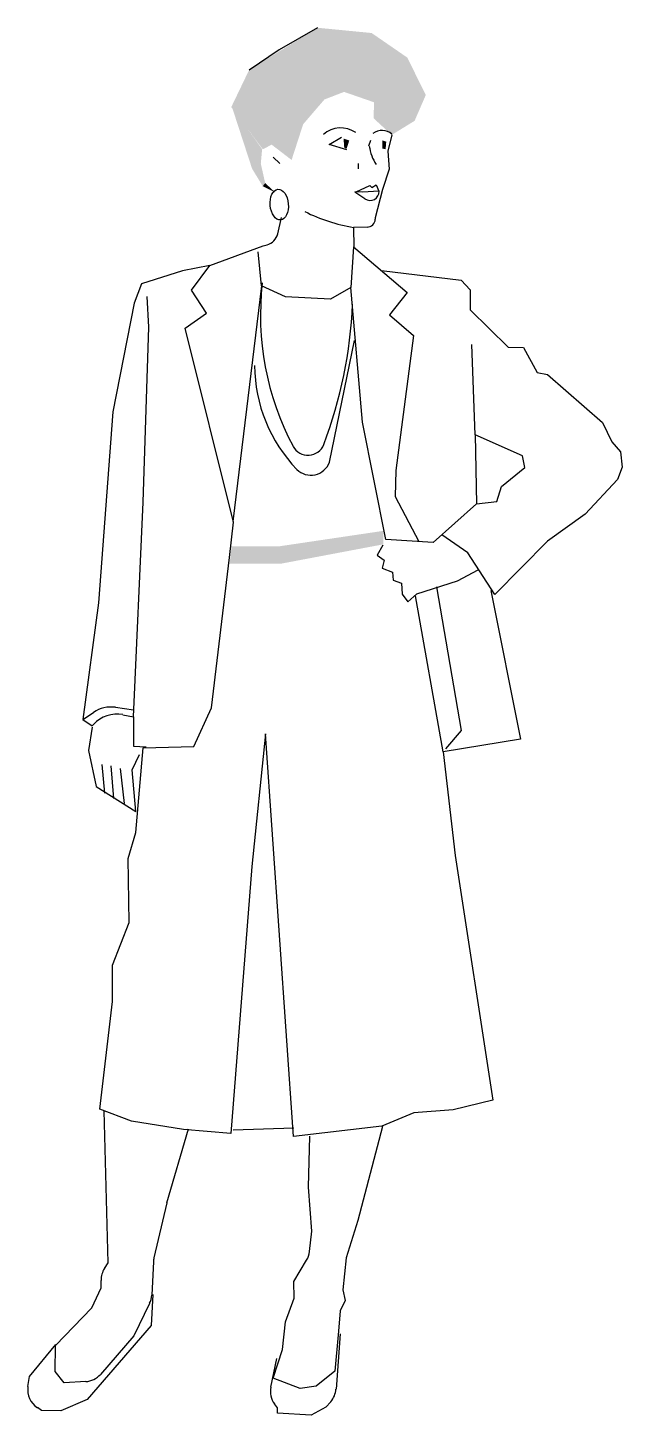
# Model space of a CAD drawing. Extents: x 342.4 to 349.2, y 157.6 to 173.5.
import ezdxf

# ---------------------------------------------------------------- set-up
doc = ezdxf.new("R2010")
doc.units = 0
doc.header["$LTSCALE"] = 12
doc.header["$MEASUREMENT"] = 0
doc.layers.get('0').update_dxf_attribs({"linetype": 'CONTINUOUS'})

# ---------------------------------------------------------------- blocks, each defined once
blk = doc.blocks.new('ELLIPSE')
blk.add_circle((0.5, 0.5), 0.5)

msp = doc.modelspace()

# ---------------------------------------------------------------- linework, layer by layer
for p, q in [((345.692, 173.504), (345.253, 173.251)), ((345.253, 173.251), (344.91, 173.021)), ((345.826, 172.168), (345.966, 172.252)), ((346.54, 172.279), (346.497, 172.093)), ((346.029, 172.11), (345.826, 172.168)), ((346.299, 172.216), (346.277, 172.152)), ((346.497, 172.093), (346.512, 171.888)), ((345.187, 172.025), (345.261, 171.951)), ((346.157, 171.951), (346.157, 171.891)), ((346.512, 171.888), (346.435, 171.656)), ((346.117, 171.628), (346.235, 171.551)), ((346.208, 171.624), (346.117, 171.628)), ((346.134, 171.629), (346.291, 171.7)), ((346.397, 171.636), (346.208, 171.624)), ((346.291, 171.7), (346.313, 171.679)), ((346.313, 171.679), (346.363, 171.707)), ((346.435, 171.656), (346.353, 171.33)), ((346.363, 171.707), (346.392, 171.636)), ((345.238, 171.149), (345.281, 171.334)), ((346.353, 171.33), (346.353, 171.318)), ((346.258, 171.225), (346.105, 171.222)), ((346.105, 171.222), (346.107, 170.998)), ((344.463, 170.787), (345.072, 171.012)), ((345.072, 171.012), (345.115, 171.023)), ((346.105, 171.001), (346.072, 170.535)), ((346.105, 171.001), (346.716, 170.477)), ((345.053, 170.556), (345.013, 170.943)), ((344.147, 170.725), (343.68, 170.577)), ((344.463, 170.787), (344.147, 170.725)), ((344.25, 170.505), (344.463, 170.787)), ((346.422, 170.729), (347.334, 170.619)), ((343.68, 170.577), (343.595, 170.357)), ((344.423, 170.243), (344.25, 170.505)), ((345.053, 170.556), (344.724, 167.862)), ((345.327, 170.428), (345.053, 170.556)), ((346.072, 170.535), (345.84, 170.403)), ((346.206, 168.997), (346.072, 170.535)), ((346.716, 170.477), (346.515, 170.222)), ((347.334, 170.619), (347.437, 170.508)), ((347.437, 170.508), (347.436, 170.282)), ((343.595, 170.357), (343.354, 169.113)), ((343.765, 170.082), (343.743, 170.433)), ((345.84, 170.403), (345.327, 170.428)), ((344.181, 170.071), (344.423, 170.243)), ((346.515, 170.222), (346.788, 169.986)), ((347.436, 170.282), (347.872, 169.854)), ((343.699, 168.083), (343.765, 170.082)), ((344.73, 167.852), (344.181, 170.071)), ((345.828, 168.538), (346.115, 169.928)), ((346.788, 169.986), (346.588, 168.445)), ((347.493, 168.851), (347.455, 169.884)), ((347.872, 169.854), (348.046, 169.85)), ((348.046, 169.85), (348.205, 169.562)), ((348.205, 169.562), (348.32, 169.542)), ((348.32, 169.542), (348.951, 168.991)), ((343.354, 169.113), (343.188, 166.93)), ((346.473, 167.655), (346.206, 168.997)), ((348.951, 168.991), (349.057, 168.77)), ((347.493, 168.851), (347.511, 168.061)), ((348.037, 168.612), (347.493, 168.851)), ((349.057, 168.77), (349.156, 168.657)), ((348.063, 168.478), (348.037, 168.612)), ((349.156, 168.657), (349.176, 168.481)), ((346.588, 168.445), (346.581, 168.146)), ((347.797, 168.26), (348.063, 168.478)), ((349.176, 168.481), (349.12, 168.342)), ((347.742, 168.089), (347.797, 168.26)), ((349.12, 168.342), (348.751, 167.944)), ((346.581, 168.146), (346.852, 167.632)), ((343.59, 165.63), (343.699, 168.083)), ((347.013, 167.622), (347.511, 168.063)), ((347.511, 168.063), (347.742, 168.089)), ((348.751, 167.944), (348.323, 167.636)), ((344.686, 167.448), (344.73, 167.852)), ((347.013, 167.622), (346.473, 167.655)), ((347.411, 167.502), (347.112, 167.71)), ((348.323, 167.636), (347.72, 167.026)), ((346.439, 167.592), (346.376, 167.476)), ((346.376, 167.476), (346.456, 167.42)), ((347.72, 167.026), (347.411, 167.502)), ((344.481, 165.733), (344.686, 167.448)), ((346.456, 167.42), (346.43, 167.329)), ((346.43, 167.329), (346.549, 167.283)), ((347.292, 167.181), (347.53, 167.308)), ((346.549, 167.283), (346.556, 167.191)), ((346.556, 167.191), (346.653, 167.158)), ((346.653, 167.158), (346.66, 167.03)), ((346.828, 167.034), (347.292, 167.181)), ((346.66, 167.03), (346.725, 166.941)), ((346.725, 166.941), (346.828, 167.034)), ((347.128, 165.228), (346.812, 167.013)), ((347.053, 167.114), (347.336, 165.472)), ((347.672, 167.073), (348.012, 165.372)), ((343.188, 166.93), (343.009, 165.597)), ((343.381, 165.738), (343.589, 165.71)), ((344.279, 165.289), (344.481, 165.733)), ((343.009, 165.597), (343.132, 165.679)), ((343.009, 165.597), (343.117, 165.526)), ((343.467, 165.653), (343.59, 165.63)), ((343.59, 165.63), (343.587, 165.295)), ((343.117, 165.512), (343.074, 165.242)), ((343.117, 165.526), (343.131, 165.542)), ((345.098, 165.434), (344.94, 163.919)), ((345.419, 160.831), (345.098, 165.434)), ((347.336, 165.472), (347.157, 165.263)), ((343.074, 165.242), (343.16, 164.831)), ((343.587, 165.295), (343.733, 165.286)), ((343.615, 164.306), (343.699, 165.276)), ((343.699, 165.276), (344.279, 165.289)), ((348.012, 165.372), (347.128, 165.228)), ((343.261, 164.755), (343.231, 165.083)), ((343.574, 165.021), (343.656, 165.197)), ((347.128, 165.228), (347.266, 164.045)), ((343.365, 164.695), (343.335, 165.068)), ((343.485, 164.636), (343.44, 165.039)), ((343.614, 164.545), (343.574, 165.021)), ((343.16, 164.831), (343.614, 164.545)), ((343.528, 164.011), (343.615, 164.306)), ((343.54, 163.277), (343.528, 164.011)), ((347.266, 164.045), (347.697, 161.249)), ((344.94, 163.919), (344.703, 160.866)), ((343.348, 162.792), (343.54, 163.277)), ((343.347, 162.376), (343.348, 162.792)), ((343.203, 161.143), (343.347, 162.376)), ((343.565, 161.008), (343.203, 161.143)), ((343.299, 159.388), (343.253, 161.124)), ((347.243, 161.135), (346.795, 161.101)), ((347.697, 161.249), (347.243, 161.135)), ((344.16, 160.912), (343.565, 161.008)), ((346.795, 161.101), (346.426, 160.95)), ((343.968, 160.072), (344.216, 160.918)), ((344.703, 160.866), (344.16, 160.912)), ((345.42, 160.926), (344.729, 160.904)), ((346.426, 160.95), (345.419, 160.831)), ((345.59, 160.252), (345.604, 160.837)), ((346.434, 160.946), (346.155, 159.87)), ((345.626, 159.751), (345.59, 160.252)), ((343.968, 160.072), (343.822, 159.444)), ((346.155, 159.87), (346.019, 159.444)), ((345.6, 159.517), (345.626, 159.751)), ((343.257, 159.323), (343.299, 159.388)), ((343.816, 159.402), (343.797, 159.018)), ((345.422, 159.176), (345.567, 159.419)), ((346.019, 159.444), (345.98, 159.08)), ((343.111, 158.873), (343.218, 159.102)), ((343.218, 159.102), (343.217, 159.188)), ((345.424, 158.983), (345.422, 159.176)), ((345.98, 159.08), (346.009, 158.958)), ((343.773, 158.925), (343.594, 158.552)), ((343.81, 159.027), (343.789, 158.67)), ((345.325, 158.712), (345.424, 158.983)), ((346.009, 158.958), (345.953, 158.841)), ((342.698, 158.444), (343.111, 158.873)), ((345.953, 158.841), (345.931, 158.607)), ((343.789, 158.67), (343.058, 157.827)), ((345.293, 158.399), (345.325, 158.712)), ((345.931, 158.607), (345.89, 158.151)), ((342.401, 158.089), (342.699, 158.454)), ((342.692, 158.145), (342.698, 158.444)), ((343.594, 158.552), (343.211, 158.113)), ((345.951, 158.575), (345.904, 157.944)), ((345.159, 157.967), (345.226, 158.293)), ((345.187, 158.07), (345.293, 158.399)), ((342.796, 158.016), (342.692, 158.145)), ((345.89, 158.151), (345.676, 157.979)), ((342.382, 157.973), (342.401, 158.089)), ((343.043, 158.031), (342.796, 158.016)), ((345.493, 157.952), (345.187, 158.07)), ((345.676, 157.979), (345.493, 157.952)), ((343.058, 157.827), (342.759, 157.696)), ((345.843, 157.801), (345.789, 157.74)), ((342.538, 157.701), (342.49, 157.733)), ((342.759, 157.696), (342.538, 157.701)), ((345.234, 157.73), (345.201, 157.775)), ((345.235, 157.668), (345.234, 157.73)), ((345.619, 157.646), (345.235, 157.668)), ((345.789, 157.74), (345.619, 157.646))]:
    msp.add_line(p, q)
for centre, radius, start, end in [((345.959, 172.06), 0.299, 55.2749, 131.9562), ((346.43, 172.164), 0.167, 47.881, 128.3007), ((346.76, 172.21), 0.479, 186.9536, 214.3539), ((346.294, 171.634), 0.103, 234.46, 1.1935), ((346.426, 173.166), 1.97, 243.4865, 260.615), ((346.256, 171.322), 0.0968, 271.2983, 357.4495), ((345.073, 171.187), 0.169, 284.3321, 347.0054), ((348.249, 170.221), 3.209, 173.44, 207.8807), ((340.932, 170.57), 5.166, 339.2719, 357.5051), ((346.697, 169.654), 1.724, 180.3649, 223.9678), ((345.583, 168.81), 0.193, 207.8807, 339.2719), ((345.616, 168.615), 0.225, 224.8365, 340.0276), ((343.334, 165.378), 0.363, 82.5686, 123.8486), ((343.399, 165.297), 0.363, 79.2143, 137.5591), ((344.058, 159.389), 0.242, 166.9144, 177.1123), ((345.36, 159.543), 0.242, 329.1856, 353.7203), ((343.459, 159.191), 0.242, 146.801, 180.7105), ((343.555, 159.03), 0.242, 334.3996, 357.1123), ((343.028, 158.272), 0.242, 273.5382, 318.833), ((342.621, 157.936), 0.242, 171.0995, 237.1552), ((345.396, 157.918), 0.242, 168.3606, 216.2817), ((345.662, 157.962), 0.242, 318.2819, 355.6724)]:
    msp.add_arc(centre, radius, start, end)
for points in [[(345.771, 172.684), (345.692, 173.504), (345.528, 172.401), (344.91, 173.021)], [(345.996, 172.771), (346.311, 173.444), (345.771, 172.684), (345.692, 173.504)], [(346.339, 172.652), (346.719, 173.163), (345.996, 172.771), (346.311, 173.444)], [(345.168, 172.168), (344.91, 173.021), (345.067, 172.115), (344.706, 172.597)], [(345.528, 172.401), (344.91, 173.021), (345.396, 171.993), (345.168, 172.168)], [(346.333, 172.47), (346.93, 172.735), (346.339, 172.652), (346.719, 173.163)], [(346.54, 172.279), (346.802, 172.44), (346.333, 172.47), (346.93, 172.735)], [(344.715, 172.596), (345.059, 172.116), (344.944, 171.894), (345.044, 171.951)], [(345.99, 172.238), (345.998, 172.13), (346.055, 172.216), (346.026, 172.123)], [(346.478, 172.202), (346.435, 172.216), (346.471, 172.116), (346.435, 172.123)], [(344.944, 171.894), (345.044, 171.951), (345.066, 171.693), (345.094, 171.729)], [(345.066, 171.693), (345.094, 171.729), (345.209, 171.621)], [(345.281, 167.38), (345.259, 167.578), (346.445, 167.6), (346.445, 167.754)], [(344.688, 167.38), (344.71, 167.578), (345.281, 167.38), (345.259, 167.578)]]:
    msp.add_solid(points)

# ---------------------------------------------------------------- block references
at = {"xscale": 0.2078443078653545, "yscale": 0.3511852098414598, "zscale": 0.2078443078653545, "rotation": 4.899092453788022}
msp.add_blockref('ELLIPSE', (345.166, 171.299), dxfattribs=at)

doc.saveas('drawing.dxf')
